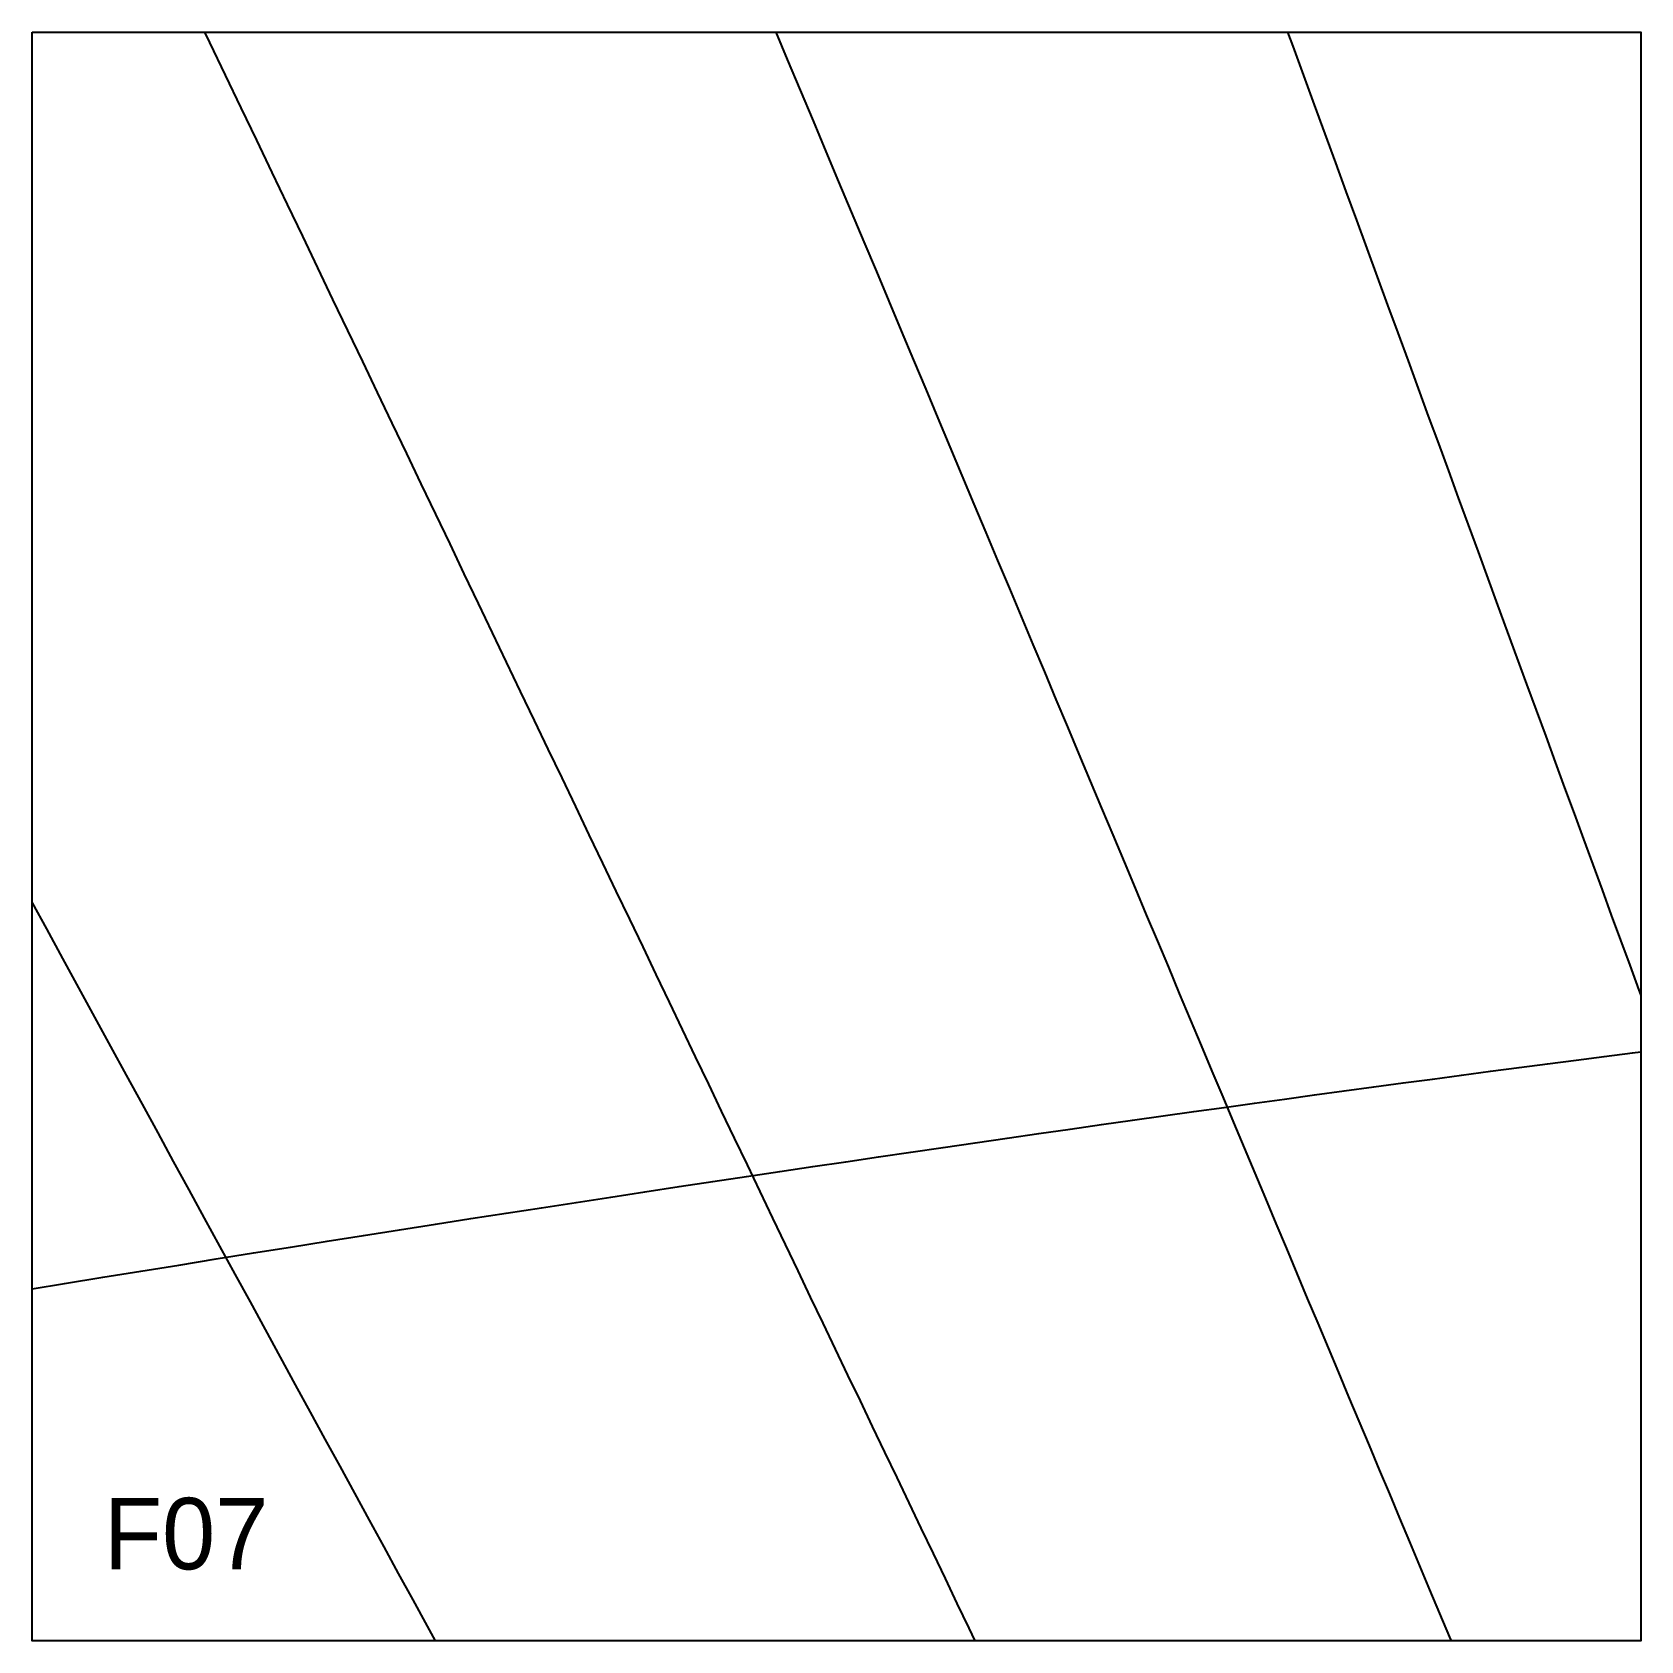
# Model space of a CAD drawing. Header units: millimetres. Extents: x 0 to 900, y 0 to 900.
import ezdxf

# ---------------------------------------------------------------- set-up
doc = ezdxf.new("R2010")
doc.units = ezdxf.units.MM
for name, color, linetype in [('CUT', 1, 'Continuous'), ('DECL', 30, 'Continuous'), ('HOUR', 7, 'Continuous'), ('HOUR15', 9, 'Continuous'), ('HOUR30', 8, 'Continuous'), ('ID', 3, 'Continuous')]:
    doc.layers.add(name, color=color, linetype=linetype)

msp = doc.modelspace()

# ---------------------------------------------------------------- linework, layer by layer
at = {"layer": 'CUT'}
msp.add_lwpolyline([(0, 900), (900, 900), (900, 0), (0, 0), (0, 900)], close=True, dxfattribs=at)
at = {"layer": 'DECL'}
msp.add_lwpolyline([(0, 196.91), (18.02, 199.87), (39.52, 203.37), (60.85, 206.84), (82.01, 210.26), (103, 213.64), (123.83, 216.99), (144.49, 220.29), (165, 223.55), (185.36, 226.77), (205.56, 229.95), (225.6, 233.1), (245.5, 236.21), (265.26, 239.28), (284.87, 242.31), (304.33, 245.31), (323.66, 248.27), (342.85, 251.2), (361.91, 254.1), (380.83, 256.96), (399.62, 259.78), (418.28, 262.58), (436.81, 265.34), (455.22, 268.07), (473.5, 270.76), (491.66, 273.43), (509.7, 276.06), (527.62, 278.67), (545.43, 281.24), (563.12, 283.79), (580.7, 286.3), (598.17, 288.79), (615.53, 291.25), (632.78, 293.67), (649.92, 296.08), (666.95, 298.45), (683.89, 300.8), (700.72, 303.11), (717.45, 305.41), (734.08, 307.67), (750.62, 309.91), (767.06, 312.13), (783.4, 314.32), (799.65, 316.48), (815.81, 318.62), (831.87, 320.74), (847.85, 322.83), (863.74, 324.89), (879.54, 326.94), (895.25, 328.96), (900, 329.56)], dxfattribs=at)
at = {"layer": 'HOUR'}
msp.add_lwpolyline([(96.5, 900), (99.26, 894.23), (108.05, 875.87), (116.79, 857.62), (125.47, 839.49), (134.1, 821.47), (142.67, 803.57), (151.19, 785.78), (159.65, 768.1), (168.07, 750.53), (176.43, 733.06), (184.74, 715.7), (193.01, 698.44), (201.22, 681.29), (209.39, 664.23), (217.51, 647.27), (225.58, 630.41), (233.61, 613.65), (241.59, 596.98), (249.53, 580.4), (257.42, 563.91), (265.28, 547.51), (273.08, 531.2), (280.85, 514.98), (288.58, 498.85), (296.26, 482.79), (303.91, 466.83), (311.52, 450.94), (319.08, 435.13), (326.61, 419.41), (334.11, 403.76), (341.56, 388.19), (348.98, 372.7), (356.36, 357.28), (363.71, 341.94), (371.02, 326.66), (378.3, 311.46), (385.55, 296.33), (392.76, 281.27), (399.94, 266.28), (407.08, 251.35), (414.2, 236.5), (421.28, 221.7), (428.33, 206.97), (435.35, 192.31), (442.35, 177.71), (449.31, 163.16), (456.24, 148.68), (463.15, 134.26), (470.03, 119.9), (476.87, 105.59), (483.7, 91.34), (490.49, 77.15), (497.26, 63.02), (504, 48.93), (510.72, 34.9), (517.41, 20.93), (524.08, 7), (527.43, 0)], dxfattribs=at)
at = {"layer": 'HOUR15'}
for points in [[(416.08, 900), (422.48, 884.75), (429.73, 867.48), (436.93, 850.32), (444.09, 833.26), (451.21, 816.3), (458.29, 799.44), (465.32, 782.68), (472.32, 766.01), (479.27, 749.44), (486.18, 732.97), (493.06, 716.58), (499.9, 700.29), (506.7, 684.08), (513.47, 667.97), (520.19, 651.94), (526.89, 635.99), (533.54, 620.13), (540.16, 604.35), (546.75, 588.66), (553.31, 573.04), (559.83, 557.5), (566.32, 542.04), (572.77, 526.66), (579.2, 511.35), (585.59, 496.12), (591.95, 480.96), (598.28, 465.88), (604.59, 450.86), (610.86, 435.91), (617.1, 421.04), (623.32, 406.23), (629.51, 391.48), (635.67, 376.81), (641.8, 362.2), (647.9, 347.65), (653.98, 333.16), (660.04, 318.74), (666.06, 304.38), (672.07, 290.08), (678.04, 275.84), (684, 261.65), (689.93, 247.53), (695.83, 233.46), (701.71, 219.44), (707.57, 205.48), (713.41, 191.57), (719.22, 177.72), (725.02, 163.92), (730.79, 150.17), (736.54, 136.47), (742.26, 122.82), (747.97, 109.22), (753.66, 95.67), (759.33, 82.17), (764.97, 68.71), (770.6, 55.3), (776.21, 41.93), (781.8, 28.61), (787.38, 15.33), (792.93, 2.1), (793.81, 0)], [(0, 412.9), (7.96, 398.32), (17, 381.76), (25.99, 365.28), (34.94, 348.9), (43.83, 332.6), (52.68, 316.39), (61.49, 300.26), (70.25, 284.21), (78.96, 268.24), (87.63, 252.36), (96.26, 236.55), (104.85, 220.82), (113.39, 205.17), (121.9, 189.59), (130.36, 174.09), (138.78, 158.66), (147.16, 143.3), (155.51, 128.01), (163.82, 112.79), (172.08, 97.64), (180.32, 82.56), (188.51, 67.55), (196.67, 52.6), (204.8, 37.72), (212.89, 22.89), (220.94, 8.14), (225.38, 0)]]:
    msp.add_lwpolyline(points, dxfattribs=at)
at = {"layer": 'HOUR30'}
msp.add_lwpolyline([(702.34, 900), (705.23, 892.13), (711.26, 875.68), (717.26, 859.32), (723.22, 843.06), (729.15, 826.89), (735.05, 810.81), (740.91, 794.82), (746.75, 778.91), (752.55, 763.09), (758.32, 747.36), (764.06, 731.71), (769.77, 716.14), (775.45, 700.65), (781.1, 685.24), (786.72, 669.91), (792.32, 654.65), (797.89, 639.48), (803.42, 624.37), (808.94, 609.34), (814.42, 594.39), (819.88, 579.5), (825.31, 564.69), (830.72, 549.94), (836.1, 535.27), (841.46, 520.66), (846.8, 506.11), (852.11, 491.63), (857.39, 477.22), (862.66, 462.87), (867.9, 448.58), (873.11, 434.35), (878.31, 420.19), (883.48, 406.08), (888.64, 392.03), (893.77, 378.04), (898.88, 364.11), (900, 361.05)], dxfattribs=at)

# ---------------------------------------------------------------- texts
at = {"layer": 'ID'}
msp.add_text('F07', height=40, dxfattribs=at).set_placement((40, 40))

doc.saveas('drawing.dxf')
